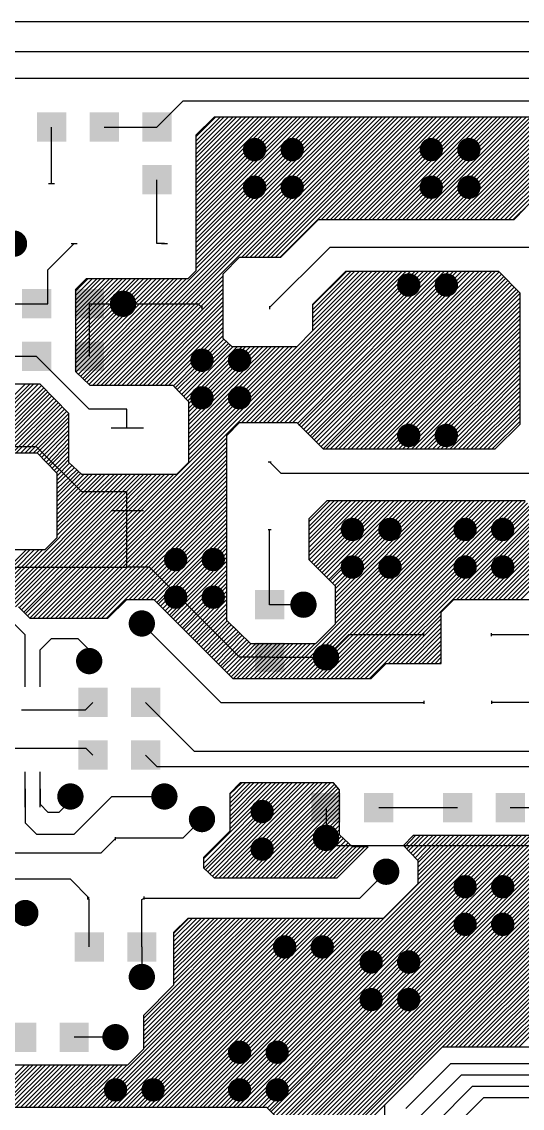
# Model space of a CAD drawing. Extents: x 295 to 953, y 10 to 290.
# Drawn here: x 577.2 to 605.1, y 182 to 242.6 of the extents above; entities that cross this region are included whole.
import ezdxf

# ---------------------------------------------------------------- set-up
doc = ezdxf.new("R2010")
doc.units = 0
doc.header["$LTSCALE"] = 5
doc.header["$MEASUREMENT"] = 0
doc.layers.get('0').update_dxf_attribs({"linetype": 'CONTINUOUS', "lineweight": 25})
doc.layers.add('ART01_PHO', color=7, linetype='CONTINUOUS')

msp = doc.modelspace()

# ---------------------------------------------------------------- linework, layer by layer
for points, const_width in [([(589.811, 235.457, 1), (590.461, 235.457, 1)], 0.65), ([(591.906, 235.457, 1), (592.556, 235.457, 1)], 0.65), ([(599.66, 235.457, 1), (600.309, 235.457, 1)], 0.65), ([(601.755, 235.457, 1), (602.405, 235.457, 1)], 0.65), ([(589.811, 233.361, 1), (590.461, 233.361, 1)], 0.65), ([(591.906, 233.361, 1), (592.556, 233.361, 1)], 0.65), ([(599.66, 233.361, 1), (600.309, 233.361, 1)], 0.65), ([(601.755, 233.361, 1), (602.405, 233.361, 1)], 0.65), ([(576.358, 230.218, 1), (577.091, 230.218, 1)], 0.733), ([(598.403, 227.913, 1), (599.052, 227.913, 1)], 0.65), ([(600.498, 227.913, 1), (601.148, 227.913, 1)], 0.65), ([(582.435, 226.865, 1), (583.168, 226.865, 1)], 0.733), ([(586.877, 223.722, 1), (587.527, 223.722, 1)], 0.65), ([(588.973, 223.722, 1), (589.622, 223.722, 1)], 0.65), ([(586.877, 221.627, 1), (587.527, 221.627, 1)], 0.65), ([(588.973, 221.627, 1), (589.622, 221.627, 1)], 0.65), ([(598.403, 219.531, 1), (599.052, 219.531, 1)], 0.65), ([(600.498, 219.531, 1), (601.148, 219.531, 1)], 0.65), ([(595.259, 214.292, 1), (595.909, 214.292, 1)], 0.65), ([(597.355, 214.292, 1), (598.004, 214.292, 1)], 0.65), ([(601.546, 214.292, 1), (602.195, 214.292, 1)], 0.65), ([(603.641, 214.292, 1), (604.291, 214.292, 1)], 0.65), ([(585.41, 212.616, 1), (586.06, 212.616, 1)], 0.65), ([(587.506, 212.616, 1), (588.156, 212.616, 1)], 0.65), ([(595.259, 212.197, 1), (595.909, 212.197, 1)], 0.65), ([(597.355, 212.197, 1), (598.004, 212.197, 1)], 0.65), ([(601.546, 212.197, 1), (602.195, 212.197, 1)], 0.65), ([(603.641, 212.197, 1), (604.291, 212.197, 1)], 0.65), ([(585.41, 210.52, 1), (586.06, 210.52, 1)], 0.65), ([(587.506, 210.52, 1), (588.156, 210.52, 1)], 0.65), ([(592.493, 210.101, 1), (593.227, 210.101, 1)], 0.733), ([(583.483, 209.054, 1), (584.216, 209.054, 1)], 0.733), ([(580.549, 206.958, 1), (581.282, 206.958, 1)], 0.733), ([(593.75, 207.168, 1), (594.484, 207.168, 1)], 0.733), ([(579.501, 199.414, 1), (580.235, 199.414, 1)], 0.733), ([(584.74, 199.414, 1), (585.473, 199.414, 1)], 0.733), ([(590.23, 198.576, 1), (590.88, 198.576, 1)], 0.65), ([(586.835, 198.157, 1), (587.569, 198.157, 1)], 0.733), ([(593.75, 197.109, 1), (594.484, 197.109, 1)], 0.733), ([(590.23, 196.481, 1), (590.88, 196.481, 1)], 0.65), ([(597.103, 195.223, 1), (597.837, 195.223, 1)], 0.733), ([(601.546, 194.385, 1), (602.195, 194.385, 1)], 0.65), ([(603.641, 194.385, 1), (604.291, 194.385, 1)], 0.65), ([(576.986, 192.918, 1), (577.72, 192.918, 1)], 0.733), ([(601.546, 192.29, 1), (602.195, 192.29, 1)], 0.65), ([(603.641, 192.29, 1), (604.291, 192.29, 1)], 0.65), ([(591.487, 191.032, 1), (592.137, 191.032, 1)], 0.65), ([(593.583, 191.032, 1), (594.232, 191.032, 1)], 0.65), ([(596.307, 190.194, 1), (596.957, 190.194, 1)], 0.65), ([(598.403, 190.194, 1), (599.052, 190.194, 1)], 0.65), ([(583.483, 189.356, 1), (584.216, 189.356, 1)], 0.733), ([(596.307, 188.099, 1), (596.957, 188.099, 1)], 0.65), ([(598.403, 188.099, 1), (599.052, 188.099, 1)], 0.65), ([(582.016, 186.003, 1), (582.749, 186.003, 1)], 0.733), ([(588.973, 185.165, 1), (589.622, 185.165, 1)], 0.65), ([(591.068, 185.165, 1), (591.718, 185.165, 1)], 0.65), ([(582.058, 183.069, 1), (582.707, 183.069, 1)], 0.65), ([(584.153, 183.069, 1), (584.803, 183.069, 1)], 0.65), ([(588.973, 183.069, 1), (589.622, 183.069, 1)], 0.65), ([(591.068, 183.069, 1), (591.718, 183.069, 1)], 0.65)]:
    msp.add_lwpolyline(points, format="xyb", close=True, dxfattribs=dict(const_width=const_width))
for points in [[(579.637, 237.531), (579.637, 235.897), (578.003, 237.531), (578.003, 235.897)], [(582.571, 237.531), (582.571, 235.897), (580.937, 237.531), (580.937, 235.897)], [(585.505, 237.531), (585.505, 235.897), (583.87, 237.531), (583.87, 235.897)], [(585.505, 234.598), (585.505, 232.963), (583.87, 234.598), (583.87, 232.963)], [(578.799, 227.683), (578.799, 226.048), (577.165, 227.683), (577.165, 226.048)], [(581.733, 227.683), (581.733, 226.048), (580.098, 227.683), (580.098, 226.048)], [(578.799, 224.749), (578.799, 223.114), (577.165, 224.749), (577.165, 223.114)], [(581.733, 224.749), (581.733, 223.114), (580.098, 224.749), (580.098, 223.114)], [(591.791, 210.919), (591.791, 209.284), (590.157, 210.919), (590.157, 209.284)], [(591.791, 207.985), (591.791, 206.35), (590.157, 207.985), (590.157, 206.35)], [(581.942, 205.47), (581.942, 203.836), (580.308, 205.47), (580.308, 203.836)], [(584.876, 205.47), (584.876, 203.836), (583.242, 205.47), (583.242, 203.836)], [(581.942, 202.537), (581.942, 200.902), (580.308, 202.537), (580.308, 200.902)], [(584.876, 202.537), (584.876, 200.902), (583.242, 202.537), (583.242, 200.902)], [(594.934, 199.603), (594.934, 197.968), (593.3, 199.603), (593.3, 197.968)], [(597.868, 199.603), (597.868, 197.968), (596.234, 199.603), (596.234, 197.968)], [(602.269, 199.603), (602.269, 197.968), (600.634, 199.603), (600.634, 197.968)], [(605.202, 199.603), (605.202, 197.968), (603.568, 199.603), (603.568, 197.968)], [(581.733, 191.85), (581.733, 190.215), (580.098, 191.85), (580.098, 190.215)], [(584.666, 191.85), (584.666, 190.215), (583.032, 191.85), (583.032, 190.215)], [(577.961, 186.82), (577.961, 185.186), (576.326, 186.82), (576.326, 185.186)], [(580.895, 186.82), (580.895, 185.186), (579.26, 186.82), (579.26, 185.186)]]:
    msp.add_solid(points)
at = {"layer": 'ART01_PHO', "color": 7}
for p, q in [((644.409, 242.582), (568.762, 242.582)), ((609.414, 240.905), (534.815, 240.905)), ((570.857, 239.438), (608.576, 239.438)), ((584.687, 236.714), (586.154, 238.181)), ((586.154, 238.181), (607.528, 238.181)), ((578.82, 233.571), (578.82, 236.714)), ((580.79, 222.507), (595.542, 237.259)), ((580.916, 222.381), (595.794, 237.259)), ((581.125, 222.339), (596.045, 237.259)), ((581.335, 222.339), (596.255, 237.259)), ((581.586, 222.339), (596.506, 237.259)), ((581.754, 236.714), (584.687, 236.714)), ((581.796, 222.339), (596.716, 237.259)), ((582.047, 222.339), (596.967, 237.259)), ((586.867, 236.169), (587.956, 237.259)), ((586.867, 235.918), (588.208, 237.259)), ((586.867, 235.708), (588.417, 237.259)), ((586.867, 235.457), (588.669, 237.259)), ((586.867, 235.205), (588.92, 237.259)), ((586.867, 234.996), (589.13, 237.259)), ((586.867, 234.744), (589.381, 237.259)), ((586.867, 234.493), (589.633, 237.259)), ((586.867, 234.283), (589.842, 237.259)), ((586.867, 234.032), (590.094, 237.259)), ((586.867, 233.78), (590.345, 237.259)), ((586.867, 233.571), (590.555, 237.259)), ((586.867, 233.319), (590.806, 237.259)), ((586.867, 233.068), (591.058, 237.259)), ((586.867, 232.858), (591.267, 237.259)), ((586.867, 232.607), (591.519, 237.259)), ((586.867, 232.356), (591.77, 237.259)), ((586.867, 232.146), (591.98, 237.259)), ((586.867, 231.895), (592.231, 237.259)), ((586.867, 231.643), (592.483, 237.259)), ((586.867, 231.434), (592.692, 237.259)), ((586.867, 231.182), (592.944, 237.259)), ((586.867, 230.931), (593.195, 237.259)), ((586.867, 230.721), (593.405, 237.259)), ((586.867, 230.47), (593.656, 237.259)), ((586.867, 230.26), (593.908, 237.259)), ((586.867, 230.009), (594.117, 237.259)), ((586.867, 229.757), (594.369, 237.259)), ((586.867, 229.548), (594.62, 237.259)), ((586.867, 229.296), (594.83, 237.259)), ((586.867, 229.045), (595.081, 237.259)), ((586.867, 228.835), (595.333, 237.259)), ((587.873, 237.259), (586.867, 236.253)), ((606.9, 237.259), (587.873, 237.259)), ((589.423, 229.464), (597.219, 237.259)), ((589.633, 229.464), (597.428, 237.259)), ((589.884, 229.464), (597.68, 237.259)), ((590.136, 229.464), (597.931, 237.259)), ((590.345, 229.464), (598.141, 237.259)), ((590.597, 229.464), (598.392, 237.259)), ((590.848, 229.464), (598.643, 237.259)), ((591.058, 229.464), (598.853, 237.259)), ((591.309, 229.464), (599.104, 237.259)), ((591.561, 229.464), (599.356, 237.259)), ((593.866, 231.559), (599.566, 237.259)), ((594.117, 231.559), (599.817, 237.259)), ((594.369, 231.559), (600.068, 237.259)), ((594.578, 231.559), (600.278, 237.259)), ((594.83, 231.559), (600.529, 237.259)), ((595.081, 231.559), (600.781, 237.259)), ((595.291, 231.559), (600.99, 237.259)), ((595.542, 231.559), (601.242, 237.259)), ((595.794, 231.559), (601.493, 237.259)), ((596.003, 231.559), (601.703, 237.259)), ((596.255, 231.559), (601.954, 237.259)), ((596.506, 231.559), (602.206, 237.259)), ((596.716, 231.559), (602.415, 237.259)), ((596.967, 231.559), (602.667, 237.259)), ((597.219, 231.559), (602.918, 237.259)), ((597.428, 231.559), (603.128, 237.259)), ((597.68, 231.559), (603.379, 237.259)), ((597.931, 231.559), (603.631, 237.259)), ((598.141, 231.559), (603.84, 237.259)), ((598.392, 231.559), (604.092, 237.259)), ((598.602, 231.559), (604.301, 237.259)), ((598.853, 231.559), (604.553, 237.259)), ((599.104, 231.559), (604.804, 237.259)), ((599.314, 231.559), (605.014, 237.259)), ((599.566, 231.559), (605.265, 237.259)), ((599.817, 231.559), (605.517, 237.259)), ((600.027, 231.559), (605.726, 237.259)), ((600.278, 231.559), (605.978, 237.259)), ((600.529, 231.559), (606.229, 237.259)), ((600.739, 231.559), (606.439, 237.259)), ((600.99, 231.559), (606.69, 237.259)), ((601.242, 231.559), (606.9, 237.217)), ((601.451, 231.559), (607.025, 237.091)), ((601.703, 231.559), (607.151, 236.966)), ((601.954, 231.559), (607.277, 236.882)), ((602.164, 231.559), (607.361, 236.756)), ((586.867, 236.253), (586.867, 228.709)), ((602.415, 231.559), (607.486, 236.63)), ((602.667, 231.559), (607.612, 236.505)), ((602.876, 231.559), (607.738, 236.379)), ((603.128, 231.559), (607.864, 236.253)), ((603.379, 231.559), (607.989, 236.169)), ((603.589, 231.559), (608.073, 236.044)), ((603.84, 231.559), (608.199, 235.918)), ((604.092, 231.559), (608.325, 235.792)), ((604.301, 231.559), (608.45, 235.666)), ((604.553, 231.559), (608.576, 235.541)), ((584.687, 230.218), (584.687, 233.78)), ((578.652, 233.571), (578.988, 233.571)), ((604.595, 231.559), (605.223, 232.188)), ((591.603, 229.464), (593.698, 231.559)), ((593.698, 231.559), (604.595, 231.559)), ((578.611, 228.751), (580.077, 230.218)), ((579.91, 230.218), (580.245, 230.218)), ((585.107, 230.218), (584.687, 230.218)), ((584.939, 230.218), (585.274, 230.218)), ((588.376, 228.542), (589.298, 229.464)), ((589.298, 229.464), (591.603, 229.464)), ((594.327, 230.009), (590.974, 226.656)), ((607.109, 230.009), (594.327, 230.009)), ((577.814, 209.347), (597.135, 228.667)), ((578.066, 209.347), (597.386, 228.667)), ((578.317, 209.347), (597.638, 228.667)), ((578.611, 226.865), (578.611, 228.751)), ((580.161, 227.578), (580.832, 228.248)), ((580.161, 227.326), (581.083, 228.248)), ((580.161, 227.075), (581.335, 228.248)), ((580.161, 226.865), (581.544, 228.248)), ((580.161, 226.614), (581.796, 228.248)), ((580.161, 226.362), (582.047, 228.248)), ((580.161, 226.153), (582.257, 228.248)), ((580.161, 225.901), (582.508, 228.248)), ((580.161, 225.65), (582.76, 228.248)), ((580.161, 225.44), (582.969, 228.248)), ((580.161, 225.189), (583.221, 228.248)), ((580.161, 224.937), (583.472, 228.248)), ((580.161, 224.728), (583.682, 228.248)), ((580.161, 224.476), (583.933, 228.248)), ((580.161, 224.225), (584.185, 228.248)), ((580.161, 224.015), (584.394, 228.248)), ((580.161, 223.764), (584.646, 228.248)), ((580.161, 223.554), (584.897, 228.248)), ((580.161, 223.303), (585.107, 228.248)), ((580.748, 228.248), (580.161, 227.662)), ((580.203, 223.093), (585.358, 228.248)), ((580.329, 222.968), (585.609, 228.248)), ((580.455, 222.842), (585.819, 228.248)), ((580.58, 222.716), (586.07, 228.248)), ((580.664, 222.632), (586.322, 228.248)), ((586.406, 228.248), (580.748, 228.248)), ((582.299, 222.339), (588.376, 228.416)), ((586.867, 228.709), (586.406, 228.248)), ((586.448, 218.19), (596.925, 228.667)), ((588.376, 224.937), (588.376, 228.542)), ((589.423, 220.244), (597.847, 228.667)), ((589.675, 220.244), (598.099, 228.667)), ((589.926, 220.244), (598.35, 228.667)), ((590.136, 220.244), (598.56, 228.667)), ((590.387, 220.244), (598.811, 228.667)), ((590.639, 220.244), (599.063, 228.667)), ((590.848, 220.244), (599.272, 228.667)), ((591.1, 220.244), (599.524, 228.667)), ((591.351, 220.244), (599.775, 228.667)), ((591.561, 220.244), (599.985, 228.667)), ((591.812, 220.244), (600.236, 228.667)), ((592.064, 220.244), (600.488, 228.667)), ((592.273, 220.244), (600.697, 228.667)), ((592.525, 220.202), (600.949, 228.667)), ((592.608, 220.076), (601.2, 228.667)), ((592.734, 219.992), (601.41, 228.667)), ((592.86, 219.866), (601.661, 228.667)), ((592.986, 219.741), (601.912, 228.667)), ((593.111, 219.615), (602.122, 228.667)), ((593.237, 219.489), (602.373, 228.667)), ((593.321, 219.405), (602.625, 228.667)), ((593.363, 226.782), (595.249, 228.667)), ((593.363, 226.53), (595.5, 228.667)), ((593.363, 226.321), (595.71, 228.667)), ((593.363, 226.069), (595.961, 228.667)), ((593.363, 225.818), (596.213, 228.667)), ((593.363, 225.608), (596.422, 228.667)), ((593.363, 225.357), (596.674, 228.667)), ((595.207, 228.667), (593.363, 226.823)), ((593.447, 219.28), (602.834, 228.667)), ((593.572, 219.154), (603.086, 228.667)), ((593.698, 219.028), (603.337, 228.667)), ((593.824, 218.902), (603.547, 228.667)), ((593.95, 218.777), (603.757, 228.626)), ((594.117, 218.777), (603.882, 228.5)), ((594.369, 218.777), (604.008, 228.374)), ((594.62, 218.777), (604.134, 228.29)), ((603.757, 228.667), (595.207, 228.667)), ((604.93, 227.452), (603.757, 228.667)), ((580.161, 227.662), (580.161, 223.093)), ((582.508, 222.339), (588.376, 228.206)), ((582.76, 222.339), (588.376, 227.955)), ((583.011, 222.339), (588.376, 227.704)), ((594.83, 218.777), (604.259, 228.165)), ((595.081, 218.777), (604.343, 228.039)), ((595.333, 218.777), (604.469, 227.913)), ((595.542, 218.777), (604.595, 227.787)), ((595.794, 218.777), (604.72, 227.662)), ((583.221, 222.339), (588.376, 227.494)), ((583.472, 222.339), (588.376, 227.243)), ((596.045, 218.777), (604.846, 227.578)), ((596.255, 218.777), (604.93, 227.452)), ((596.506, 218.777), (604.93, 227.201)), ((604.93, 220.16), (604.93, 227.452)), ((575.048, 226.865), (577.982, 226.865)), ((577.982, 226.865), (578.611, 226.865)), ((580.916, 226.865), (580.916, 223.932)), ((580.916, 226.865), (586.993, 226.865)), ((583.724, 222.339), (588.376, 226.991)), ((583.933, 222.339), (588.376, 226.782)), ((584.185, 222.339), (588.376, 226.53)), ((586.993, 226.865), (587.202, 226.656)), ((587.202, 226.74), (587.202, 226.572)), ((590.974, 226.74), (590.974, 226.572)), ((593.363, 226.823), (593.363, 225.357)), ((596.758, 218.777), (604.93, 226.949)), ((596.967, 218.777), (604.93, 226.74)), ((597.219, 218.777), (604.93, 226.488)), ((584.436, 222.339), (588.376, 226.279)), ((584.646, 222.339), (588.376, 226.069)), ((584.897, 222.339), (588.376, 225.818)), ((597.47, 218.777), (604.93, 226.237)), ((597.68, 218.777), (604.93, 226.027)), ((585.148, 222.339), (588.376, 225.566)), ((585.358, 222.339), (588.376, 225.357)), ((593.363, 225.357), (592.483, 224.476)), ((597.931, 218.777), (604.93, 225.776)), ((598.182, 218.777), (604.93, 225.524)), ((598.392, 218.777), (604.93, 225.315)), ((585.609, 222.297), (588.376, 225.105)), ((585.693, 222.171), (588.417, 224.896)), ((585.819, 222.088), (588.543, 224.77)), ((585.945, 221.962), (588.669, 224.644)), ((588.878, 224.476), (588.376, 224.937)), ((598.643, 218.777), (604.93, 225.063)), ((598.895, 218.777), (604.93, 224.812)), ((599.104, 218.777), (604.93, 224.602)), ((586.07, 221.836), (588.795, 224.56)), ((586.196, 221.71), (588.92, 224.476)), ((586.322, 221.585), (589.172, 224.476)), ((586.406, 221.459), (589.423, 224.476)), ((586.448, 221.291), (589.633, 224.476)), ((586.448, 221.04), (589.884, 224.476)), ((586.448, 220.83), (590.136, 224.476)), ((586.448, 220.579), (590.345, 224.476)), ((586.448, 220.327), (590.597, 224.476)), ((586.448, 220.118), (590.848, 224.476)), ((586.448, 219.866), (591.058, 224.476)), ((586.448, 219.615), (591.309, 224.476)), ((586.448, 219.405), (591.519, 224.476)), ((586.448, 219.154), (591.77, 224.476)), ((586.448, 218.902), (592.022, 224.476)), ((586.448, 218.693), (592.231, 224.476)), ((586.448, 218.441), (592.483, 224.476)), ((592.483, 224.476), (588.878, 224.476)), ((599.356, 218.777), (604.93, 224.351)), ((599.607, 218.777), (604.93, 224.141)), ((577.982, 223.932), (575.048, 223.932)), ((580.916, 220.998), (577.982, 223.932)), ((599.817, 218.777), (604.93, 223.89)), ((600.068, 218.777), (604.93, 223.638)), ((600.32, 218.777), (604.93, 223.429)), ((580.161, 223.093), (580.957, 222.339)), ((600.529, 218.777), (604.93, 223.177)), ((600.781, 218.777), (604.93, 222.926)), ((573.539, 218.567), (577.353, 222.381)), ((578.191, 222.381), (573.623, 222.381)), ((573.791, 218.567), (577.605, 222.381)), ((574, 218.567), (577.814, 222.381)), ((574.252, 218.567), (578.066, 222.381)), ((574.503, 218.567), (578.233, 222.297)), ((579.784, 220.746), (578.191, 222.381)), ((580.957, 222.339), (585.568, 222.339)), ((585.568, 222.339), (586.448, 221.417)), ((601.032, 218.777), (604.93, 222.716)), ((601.242, 218.777), (604.93, 222.465)), ((601.493, 218.777), (604.93, 222.213)), ((574.713, 218.567), (578.359, 222.171)), ((574.964, 218.567), (578.485, 222.046)), ((575.216, 218.567), (578.611, 221.962)), ((575.425, 218.567), (578.694, 221.836)), ((575.677, 218.567), (578.82, 221.71)), ((575.928, 218.567), (578.946, 221.585)), ((601.745, 218.777), (604.93, 222.004)), ((601.954, 218.777), (604.93, 221.752)), ((576.138, 218.567), (579.072, 221.459)), ((576.389, 218.567), (579.197, 221.375)), ((576.641, 218.567), (579.323, 221.249)), ((576.85, 218.567), (579.407, 221.124)), ((577.102, 218.567), (579.533, 220.998)), ((583.011, 220.998), (580.916, 220.998)), ((583.011, 219.95), (583.011, 220.998)), ((586.448, 221.417), (586.448, 218.022)), ((602.206, 218.777), (604.93, 221.501)), ((602.415, 218.777), (604.93, 221.291)), ((602.667, 218.777), (604.93, 221.04)), ((577.353, 218.567), (579.658, 220.872)), ((577.563, 218.567), (579.784, 220.746)), ((577.814, 218.567), (579.784, 220.537)), ((579.784, 218.022), (579.784, 220.746)), ((602.918, 218.777), (604.93, 220.788)), ((603.128, 218.777), (604.93, 220.579)), ((578.024, 218.567), (579.784, 220.327)), ((578.149, 218.441), (579.784, 220.076)), ((578.275, 218.316), (579.784, 219.824)), ((582.131, 219.95), (583.933, 219.95)), ((588.585, 219.531), (589.298, 220.244)), ((589.298, 220.244), (592.483, 220.244)), ((592.483, 220.244), (593.95, 218.777)), ((603.379, 218.777), (604.93, 220.327)), ((603.547, 218.777), (604.93, 220.16)), ((578.401, 218.19), (579.784, 219.615)), ((578.527, 209.347), (588.585, 219.405)), ((578.527, 218.064), (579.784, 219.363)), ((578.778, 209.347), (588.585, 219.154)), ((588.585, 209.221), (588.585, 219.531)), ((573.204, 218.567), (578.024, 218.567)), ((577.982, 218.902), (575.467, 218.902)), ((580.496, 216.388), (577.982, 218.902)), ((578.024, 218.567), (579.113, 217.436)), ((578.652, 217.939), (579.784, 219.112)), ((578.736, 217.855), (579.784, 218.902)), ((578.862, 217.729), (579.784, 218.651)), ((579.03, 209.347), (588.585, 218.902)), ((579.239, 209.347), (588.585, 218.693)), ((593.95, 218.777), (603.547, 218.777)), ((578.988, 217.603), (579.784, 218.4)), ((579.113, 217.478), (579.784, 218.19)), ((579.113, 217.268), (579.826, 217.98)), ((579.491, 209.347), (588.585, 218.441)), ((579.742, 209.347), (588.585, 218.19)), ((580.496, 217.352), (579.784, 218.022)), ((579.952, 209.347), (588.585, 217.98)), ((586.448, 218.022), (585.777, 217.352)), ((590.89, 218.064), (591.058, 218.064)), ((590.974, 218.064), (591.603, 217.436)), ((575.383, 209.976), (582.76, 217.352)), ((575.635, 209.976), (583.011, 217.352)), ((575.844, 209.976), (583.221, 217.352)), ((576.096, 209.976), (583.472, 217.352)), ((576.347, 209.976), (583.724, 217.352)), ((576.557, 209.976), (583.933, 217.352)), ((576.808, 209.976), (584.185, 217.352)), ((577.018, 209.934), (584.394, 217.352)), ((577.144, 209.808), (584.646, 217.352)), ((577.269, 209.682), (584.897, 217.352)), ((577.353, 209.598), (585.107, 217.352)), ((577.479, 209.473), (585.358, 217.352)), ((577.605, 209.347), (585.609, 217.352)), ((579.113, 217.017), (579.952, 217.855)), ((579.113, 216.807), (580.077, 217.729)), ((579.113, 216.555), (580.203, 217.603)), ((579.113, 216.304), (580.329, 217.519)), ((579.113, 217.436), (579.113, 213.831)), ((579.113, 216.094), (580.413, 217.394)), ((579.113, 215.843), (580.622, 217.352)), ((579.113, 215.592), (580.874, 217.352)), ((579.113, 215.382), (581.083, 217.352)), ((579.113, 215.131), (581.335, 217.352)), ((579.113, 214.879), (581.586, 217.352)), ((579.113, 214.67), (581.796, 217.352)), ((579.113, 214.418), (582.047, 217.352)), ((579.113, 214.209), (582.299, 217.352)), ((579.113, 213.957), (582.508, 217.352)), ((580.203, 209.347), (588.585, 217.729)), ((580.455, 209.347), (588.585, 217.478)), ((585.777, 217.352), (580.496, 217.352)), ((591.603, 217.436), (607.109, 217.436)), ((580.664, 209.347), (588.585, 217.268)), ((580.916, 209.347), (588.585, 217.017)), ((581.167, 209.347), (588.585, 216.765)), ((583.011, 216.388), (580.496, 216.388)), ((581.377, 209.347), (588.585, 216.555)), ((581.628, 209.347), (588.585, 216.304)), ((583.011, 215.34), (583.011, 216.388)), ((581.879, 209.347), (588.585, 216.094)), ((583.137, 210.395), (588.585, 215.843)), ((583.388, 210.395), (588.585, 215.592)), ((591.77, 205.994), (601.661, 215.885)), ((592.022, 205.994), (601.912, 215.885)), ((592.273, 205.994), (602.164, 215.885)), ((592.483, 205.994), (602.373, 215.885)), ((592.734, 205.994), (602.625, 215.885)), ((592.986, 205.994), (602.876, 215.885)), ((593.153, 214.711), (594.327, 215.885)), ((593.153, 214.46), (594.578, 215.885)), ((593.153, 214.25), (594.788, 215.885)), ((593.153, 213.999), (595.039, 215.885)), ((593.153, 213.748), (595.291, 215.885)), ((593.153, 213.538), (595.5, 215.885)), ((593.153, 213.287), (595.752, 215.885)), ((593.153, 213.035), (596.003, 215.885)), ((593.153, 212.825), (596.213, 215.885)), ((594.159, 215.885), (593.153, 214.879)), ((593.195, 212.616), (596.464, 215.885)), ((593.195, 205.994), (603.086, 215.885)), ((593.321, 212.49), (596.716, 215.885)), ((593.447, 212.364), (596.925, 215.885)), ((593.447, 205.994), (603.337, 215.885)), ((593.572, 212.239), (597.177, 215.885)), ((593.656, 212.113), (597.428, 215.885)), ((593.698, 205.994), (603.589, 215.885)), ((593.782, 212.029), (597.638, 215.885)), ((593.908, 211.903), (597.889, 215.885)), ((593.908, 205.994), (603.798, 215.885)), ((594.033, 211.778), (598.141, 215.885)), ((594.159, 211.652), (598.35, 215.885)), ((594.159, 205.994), (604.05, 215.885)), ((605.223, 215.885), (594.159, 215.885)), ((594.285, 211.526), (598.602, 215.885)), ((594.369, 211.442), (598.853, 215.885)), ((594.411, 205.994), (604.301, 215.885)), ((594.494, 211.317), (599.063, 215.885)), ((594.62, 211.191), (599.314, 215.885)), ((594.62, 210.981), (599.524, 215.885)), ((594.62, 210.73), (599.775, 215.885)), ((594.62, 210.479), (600.027, 215.885)), ((594.62, 210.269), (600.236, 215.885)), ((594.62, 210.018), (600.488, 215.885)), ((594.62, 209.766), (600.739, 215.885)), ((594.62, 209.557), (600.949, 215.885)), ((594.62, 209.305), (601.2, 215.885)), ((594.62, 209.054), (601.451, 215.885)), ((594.62, 205.994), (604.511, 215.885)), ((594.872, 205.994), (604.762, 215.885)), ((595.123, 205.994), (605.014, 215.885)), ((595.333, 205.994), (605.223, 215.843)), ((595.584, 205.994), (605.349, 215.759)), ((595.836, 205.994), (605.475, 215.633)), ((603.757, 210.395), (609.456, 216.094)), ((604.008, 210.395), (609.708, 216.094)), ((604.259, 210.395), (609.959, 216.094)), ((604.469, 210.395), (610.169, 216.094)), ((604.72, 210.395), (610.42, 216.094)), ((604.972, 210.395), (610.672, 216.094)), ((582.131, 215.34), (583.933, 215.34)), ((583.011, 212.197), (583.011, 215.34)), ((583.64, 210.395), (588.585, 215.382)), ((583.849, 210.395), (588.585, 215.131)), ((596.045, 205.994), (605.559, 215.508)), ((596.297, 205.994), (605.684, 215.382)), ((596.548, 205.994), (605.81, 215.256)), ((597.596, 206.832), (605.936, 215.131)), ((601.41, 210.395), (606.062, 215.047)), ((601.619, 210.395), (606.271, 215.047)), ((601.871, 210.395), (606.523, 215.047)), ((602.122, 210.395), (606.774, 215.047)), ((602.332, 210.395), (606.984, 215.047)), ((602.583, 210.395), (607.235, 215.047)), ((602.834, 210.395), (607.486, 215.047)), ((603.044, 210.395), (607.696, 215.047)), ((603.295, 210.395), (607.948, 215.047)), ((603.547, 210.395), (608.199, 215.047)), ((584.101, 210.395), (588.585, 214.879)), ((584.352, 210.395), (588.585, 214.67)), ((584.562, 210.353), (588.585, 214.418)), ((593.153, 214.879), (593.153, 212.616)), ((579.113, 213.831), (578.443, 213.161)), ((584.687, 210.227), (588.585, 214.167)), ((584.771, 210.143), (588.585, 213.957)), ((584.897, 210.018), (588.585, 213.706)), ((590.89, 214.292), (591.058, 214.292)), ((590.974, 210.101), (590.974, 214.292)), ((578.443, 213.161), (569.39, 213.161)), ((574.21, 209.976), (577.395, 213.161)), ((574.42, 209.976), (577.605, 213.161)), ((574.671, 209.976), (577.856, 213.161)), ((574.922, 209.976), (578.108, 213.161)), ((575.132, 209.976), (578.317, 213.161)), ((585.023, 209.892), (588.585, 213.454)), ((585.148, 209.766), (588.585, 213.245)), ((585.274, 209.64), (588.585, 212.993)), ((585.4, 209.515), (588.585, 212.742)), ((585.484, 209.431), (588.585, 212.532)), ((593.153, 212.616), (594.62, 211.149)), ((570.857, 212.197), (583.011, 212.197)), ((584.268, 212.197), (583.011, 212.197)), ((589.298, 207.168), (584.268, 212.197)), ((585.609, 209.305), (588.585, 212.281)), ((585.735, 209.179), (588.585, 212.029)), ((585.861, 209.054), (588.585, 211.82)), ((585.987, 208.928), (588.585, 211.568)), ((586.112, 208.802), (588.585, 211.317)), ((586.196, 208.718), (588.585, 211.107)), ((586.322, 208.593), (588.585, 210.856)), ((594.62, 211.149), (594.62, 209.012)), ((581.963, 209.347), (583.011, 210.395)), ((583.011, 210.395), (584.52, 210.395)), ((584.52, 210.395), (588.92, 205.994)), ((586.448, 208.467), (588.585, 210.604)), ((586.573, 208.341), (588.585, 210.395)), ((586.699, 208.215), (588.585, 210.143)), ((592.86, 210.101), (590.974, 210.101)), ((600.529, 209.682), (601.242, 210.395)), ((601.242, 210.395), (605.684, 210.395)), ((576.976, 209.976), (577.605, 209.347)), ((586.783, 208.09), (588.585, 209.892)), ((586.909, 208.006), (588.585, 209.682)), ((597.847, 206.832), (600.529, 209.515)), ((600.529, 206.832), (600.529, 209.682)), ((577.353, 208.425), (576.515, 209.263)), ((577.605, 209.347), (581.963, 209.347)), ((583.849, 209.054), (588.25, 204.653)), ((587.034, 207.88), (588.585, 209.431)), ((587.16, 207.754), (588.627, 209.221)), ((587.286, 207.629), (588.711, 209.096)), ((587.412, 207.503), (588.837, 208.97)), ((589.926, 207.922), (588.585, 209.221)), ((594.62, 209.012), (593.53, 207.922)), ((598.057, 206.832), (600.529, 209.305)), ((598.308, 206.832), (600.529, 209.054)), ((577.353, 206.539), (577.353, 208.425)), ((587.495, 207.377), (588.962, 208.844)), ((587.621, 207.293), (589.088, 208.718)), ((587.747, 207.168), (589.214, 208.593)), ((587.873, 207.042), (589.339, 208.509)), ((587.998, 206.916), (589.423, 208.383)), ((588.124, 206.79), (589.549, 208.257)), ((595.375, 208.425), (594.117, 207.168)), ((599.566, 208.425), (595.375, 208.425)), ((598.56, 206.832), (600.529, 208.802)), ((598.769, 206.832), (600.529, 208.593)), ((599.021, 206.832), (600.529, 208.341)), ((599.566, 208.341), (599.566, 208.509)), ((603.337, 208.341), (603.337, 208.509)), ((616.749, 208.425), (603.337, 208.425)), ((578.191, 207.587), (578.82, 208.215)), ((578.82, 208.215), (580.287, 208.215)), ((580.287, 208.215), (580.916, 207.587)), ((588.208, 206.665), (589.675, 208.132)), ((588.334, 206.581), (589.8, 208.006)), ((588.459, 206.455), (589.926, 207.922)), ((588.585, 206.329), (590.178, 207.922)), ((588.711, 206.204), (590.387, 207.922)), ((588.837, 206.078), (590.639, 207.922)), ((588.962, 205.994), (590.89, 207.922)), ((589.172, 205.994), (591.1, 207.922)), ((589.423, 205.994), (591.351, 207.922)), ((589.633, 205.994), (591.561, 207.922)), ((589.884, 205.994), (591.812, 207.922)), ((593.53, 207.922), (589.926, 207.922)), ((590.136, 205.994), (592.064, 207.922)), ((590.345, 205.994), (592.273, 207.922)), ((590.597, 205.994), (592.525, 207.922)), ((590.848, 205.994), (592.776, 207.922)), ((591.058, 205.994), (592.986, 207.922)), ((591.309, 205.994), (593.237, 207.922)), ((591.561, 205.994), (593.489, 207.922)), ((599.272, 206.832), (600.529, 208.09)), ((599.482, 206.832), (600.529, 207.88)), ((577.353, 205.533), (577.353, 207.503)), ((578.191, 206.539), (578.191, 207.587)), ((578.191, 205.533), (578.191, 207.503)), ((580.916, 207.587), (580.916, 206.958)), ((590.974, 207.168), (589.298, 207.168)), ((590.974, 207.168), (594.117, 207.168)), ((599.733, 206.832), (600.529, 207.629)), ((599.985, 206.832), (600.529, 207.377)), ((600.194, 206.832), (600.529, 207.168)), ((596.632, 205.994), (597.47, 206.832)), ((597.47, 206.832), (600.529, 206.832)), ((600.446, 206.832), (600.529, 206.916)), ((588.92, 205.994), (596.632, 205.994)), ((580.706, 204.234), (581.125, 204.653)), ((586.783, 201.929), (584.059, 204.653)), ((588.25, 204.653), (599.566, 204.653)), ((599.566, 204.737), (599.566, 204.569)), ((603.337, 204.737), (603.337, 204.569)), ((609.414, 204.653), (603.337, 204.653)), ((577.144, 204.234), (580.706, 204.234)), ((580.748, 202.097), (576.305, 202.097)), ((581.125, 201.719), (580.748, 202.097)), ((584.059, 201.719), (584.687, 201.091)), ((611.929, 201.929), (586.783, 201.929)), ((584.687, 201.091), (608.367, 201.091)), ((577.353, 198.828), (577.353, 200.797)), ((578.191, 198.828), (578.191, 200.797)), ((577.353, 199.833), (577.353, 197.947)), ((578.191, 199.833), (578.191, 198.995)), ((587.286, 195.936), (591.519, 200.169)), ((587.286, 195.684), (591.77, 200.169)), ((587.328, 195.433), (592.022, 200.169)), ((587.412, 195.349), (592.231, 200.169)), ((587.537, 195.223), (592.483, 200.169)), ((587.663, 195.098), (592.734, 200.169)), ((587.789, 194.972), (592.944, 200.169)), ((587.915, 194.888), (593.195, 200.169)), ((588.166, 194.888), (593.447, 200.169)), ((588.376, 194.888), (593.656, 200.169)), ((588.627, 194.888), (593.908, 200.169)), ((588.753, 199.54), (589.423, 200.169)), ((588.753, 199.289), (589.633, 200.169)), ((588.753, 199.037), (589.884, 200.169)), ((588.753, 198.828), (590.094, 200.169)), ((588.753, 198.576), (590.345, 200.169)), ((588.753, 198.325), (590.597, 200.169)), ((588.753, 198.115), (590.806, 200.169)), ((588.753, 197.864), (591.058, 200.169)), ((588.753, 197.612), (591.309, 200.169)), ((589.339, 200.169), (588.753, 199.582)), ((588.878, 194.888), (594.159, 200.169)), ((589.088, 194.888), (594.369, 200.169)), ((594.536, 200.169), (589.339, 200.169)), ((589.339, 194.888), (594.578, 200.085)), ((589.591, 194.888), (594.704, 200.001)), ((589.8, 194.888), (594.788, 199.875)), ((594.872, 199.791), (594.536, 200.169)), ((594.872, 197.277), (594.872, 199.791)), ((579.868, 199.163), (579.868, 199.414)), ((580.077, 197.319), (582.173, 199.414)), ((582.173, 199.414), (585.107, 199.414)), ((588.753, 199.582), (588.753, 197.486)), ((590.052, 194.888), (594.872, 199.708)), ((590.303, 194.888), (594.872, 199.498)), ((590.513, 194.888), (594.872, 199.247)), ((578.191, 198.995), (578.611, 198.534)), ((579.239, 198.534), (579.868, 199.163)), ((590.764, 194.888), (594.872, 198.995)), ((591.016, 194.888), (594.872, 198.786)), ((594.117, 198.786), (594.117, 197.109)), ((601.451, 198.786), (597.051, 198.786)), ((606.062, 198.786), (604.385, 198.786)), ((578.611, 198.534), (579.239, 198.534)), ((586.154, 197.109), (587.202, 198.157)), ((591.225, 194.888), (594.872, 198.534)), ((591.477, 194.888), (594.872, 198.283)), ((591.728, 194.888), (594.872, 198.073)), ((577.353, 197.947), (577.982, 197.319)), ((588.753, 197.486), (587.286, 196.02)), ((591.938, 194.888), (594.872, 197.822)), ((592.189, 194.888), (594.872, 197.57)), ((592.441, 194.888), (594.872, 197.361)), ((577.982, 197.319), (580.077, 197.319)), ((581.586, 196.271), (582.382, 197.067)), ((582.382, 196.984), (582.382, 197.151)), ((582.382, 197.067), (582.382, 197.109)), ((582.382, 197.109), (586.154, 197.109)), ((586.825, 182.105), (601.954, 197.235)), ((587.076, 182.105), (602.206, 197.235)), ((587.286, 182.105), (602.415, 197.235)), ((587.537, 182.105), (602.667, 197.235)), ((587.789, 182.105), (602.918, 197.235)), ((587.998, 182.105), (603.128, 197.235)), ((588.25, 182.105), (603.379, 197.235)), ((588.459, 182.105), (603.589, 197.235)), ((588.711, 182.105), (603.84, 197.235)), ((588.962, 182.105), (604.092, 197.235)), ((589.172, 182.105), (604.301, 197.235)), ((589.423, 182.105), (604.553, 197.235)), ((589.675, 182.105), (604.804, 197.235)), ((589.884, 182.105), (605.014, 197.235)), ((590.136, 182.105), (605.265, 197.235)), ((590.387, 182.105), (605.517, 197.235)), ((590.597, 182.105), (605.726, 197.235)), ((590.848, 182.064), (605.978, 197.235)), ((590.974, 181.938), (606.229, 197.235)), ((591.058, 181.854), (606.439, 197.235)), ((591.184, 181.728), (606.69, 197.235)), ((591.309, 181.603), (606.942, 197.235)), ((591.435, 181.477), (607.151, 197.235)), ((591.561, 181.351), (607.403, 197.235)), ((591.645, 181.225), (607.654, 197.235)), ((591.77, 181.142), (607.864, 197.235)), ((591.896, 181.016), (608.115, 197.235)), ((592.022, 180.89), (608.367, 197.235)), ((592.147, 180.764), (608.576, 197.235)), ((592.273, 180.639), (608.828, 197.235)), ((592.357, 180.513), (609.079, 197.235)), ((592.483, 180.429), (609.289, 197.235)), ((592.608, 180.303), (609.54, 197.235)), ((592.65, 194.888), (594.955, 197.193)), ((592.734, 180.178), (609.792, 197.235)), ((592.86, 180.052), (610.001, 197.235)), ((592.902, 194.888), (595.081, 197.067)), ((592.986, 179.926), (610.253, 197.235)), ((593.069, 179.842), (610.504, 197.235)), ((593.111, 194.888), (595.207, 196.942)), ((593.195, 179.717), (610.714, 197.235)), ((593.321, 179.591), (610.965, 197.235)), ((593.363, 194.888), (595.333, 196.816)), ((593.447, 179.465), (611.216, 197.235)), ((593.572, 179.339), (611.426, 197.235)), ((593.698, 179.214), (611.677, 197.235)), ((593.782, 179.13), (611.887, 197.235)), ((593.908, 179.004), (612.139, 197.235)), ((594.117, 197.109), (594.536, 196.69)), ((595.584, 196.606), (594.872, 197.277)), ((598.979, 197.235), (598.434, 196.69)), ((598.518, 196.606), (599.104, 197.235)), ((598.602, 196.481), (599.356, 197.235)), ((598.727, 196.397), (599.566, 197.235)), ((598.853, 196.271), (599.817, 197.235)), ((598.979, 196.145), (600.068, 197.235)), ((615.827, 197.235), (598.979, 197.235)), ((599.104, 196.02), (600.278, 197.235)), ((599.23, 195.894), (600.529, 197.235)), ((599.23, 195.726), (600.781, 197.235)), ((599.23, 195.475), (600.99, 197.235)), ((599.23, 195.223), (601.242, 197.235)), ((599.23, 195.014), (601.493, 197.235)), ((599.23, 194.762), (601.703, 197.235)), ((600.613, 185.458), (612.39, 197.235)), ((600.823, 185.458), (612.6, 197.235)), ((601.074, 185.458), (612.851, 197.235)), ((601.326, 185.458), (613.102, 197.235)), ((601.535, 185.458), (613.312, 197.235)), ((601.787, 185.458), (613.563, 197.235)), ((602.038, 185.458), (613.815, 197.235)), ((602.248, 185.458), (614.024, 197.235)), ((602.499, 185.458), (614.276, 197.235)), ((602.751, 185.458), (614.527, 197.235)), ((602.96, 185.458), (614.737, 197.235)), ((603.212, 185.458), (614.988, 197.235)), ((603.463, 185.458), (615.24, 197.235)), ((603.673, 185.458), (615.449, 197.235)), ((603.924, 185.458), (615.701, 197.235)), ((604.176, 185.458), (615.827, 197.109)), ((604.385, 185.458), (615.827, 196.9)), ((572.324, 196.271), (581.586, 196.271)), ((593.614, 194.888), (595.458, 196.732)), ((593.824, 194.888), (595.584, 196.606)), ((594.075, 194.888), (595.794, 196.606)), ((594.327, 194.888), (596.045, 196.606)), ((594.536, 196.69), (611.719, 196.69)), ((594.536, 194.888), (596.255, 196.606)), ((594.746, 194.888), (596.464, 196.606)), ((596.464, 196.606), (595.584, 196.606)), ((598.434, 196.69), (599.23, 195.852)), ((604.637, 185.458), (615.827, 196.648)), ((604.888, 185.458), (615.827, 196.397)), ((587.286, 196.02), (587.286, 195.433)), ((599.23, 195.852), (599.23, 194.553)), ((587.286, 195.433), (587.873, 194.888)), ((596.003, 193.756), (597.47, 195.223)), ((579.868, 194.804), (572.911, 194.804)), ((580.916, 193.756), (579.868, 194.804)), ((587.873, 194.888), (594.746, 194.888)), ((599.23, 194.553), (597.302, 192.625)), ((580.832, 193.673), (580.832, 193.84)), ((580.916, 193.673), (580.832, 193.756)), ((580.832, 193.756), (580.916, 193.756)), ((583.849, 193.673), (583.975, 193.756)), ((583.975, 193.673), (583.975, 193.84)), ((583.975, 193.756), (584.017, 193.756)), ((584.017, 193.756), (596.003, 193.756)), ((580.916, 191.032), (580.916, 193.673)), ((583.849, 191.032), (583.849, 193.673)), ((577.353, 192.918), (575.886, 192.918)), ((580.874, 182.105), (591.393, 192.625)), ((581.125, 182.105), (591.645, 192.625)), ((581.377, 182.105), (591.896, 192.625)), ((581.586, 182.105), (592.106, 192.625)), ((581.838, 182.105), (592.357, 192.625)), ((582.089, 182.105), (592.608, 192.625)), ((582.299, 182.105), (592.818, 192.625)), ((582.55, 182.105), (593.069, 192.625)), ((582.802, 182.105), (593.321, 192.625)), ((583.011, 182.105), (593.53, 192.625)), ((583.263, 182.105), (593.782, 192.625)), ((583.514, 182.105), (594.033, 192.625)), ((583.724, 182.105), (594.243, 192.625)), ((583.933, 187.051), (589.507, 192.625)), ((583.933, 186.799), (589.759, 192.625)), ((583.933, 186.59), (590.01, 192.625)), ((583.933, 186.338), (590.22, 192.625)), ((583.933, 186.087), (590.471, 192.625)), ((583.933, 185.877), (590.681, 192.625)), ((583.933, 185.626), (590.932, 192.625)), ((583.933, 185.374), (591.184, 192.625)), ((583.975, 182.105), (594.494, 192.625)), ((584.226, 182.105), (594.746, 192.625)), ((584.436, 182.105), (594.955, 192.625)), ((584.687, 182.105), (595.207, 192.625)), ((584.939, 182.105), (595.458, 192.625)), ((585.148, 182.105), (595.668, 192.625)), ((585.4, 182.105), (595.919, 192.625)), ((585.609, 191.787), (586.448, 192.625)), ((585.609, 191.577), (586.657, 192.625)), ((585.609, 191.326), (586.909, 192.625)), ((585.609, 191.074), (587.16, 192.625)), ((585.609, 190.865), (587.37, 192.625)), ((585.609, 190.613), (587.621, 192.625)), ((585.609, 190.362), (587.873, 192.625)), ((585.609, 190.152), (588.082, 192.625)), ((585.609, 189.901), (588.334, 192.625)), ((585.609, 189.691), (588.585, 192.625)), ((585.609, 189.44), (588.795, 192.625)), ((585.609, 189.188), (589.046, 192.625)), ((585.609, 188.979), (589.298, 192.625)), ((586.406, 192.625), (585.609, 191.829)), ((585.651, 182.105), (596.171, 192.625)), ((585.861, 182.105), (596.38, 192.625)), ((586.112, 182.105), (596.632, 192.625)), ((586.364, 182.105), (596.883, 192.625)), ((597.302, 192.625), (586.406, 192.625)), ((586.573, 182.105), (597.093, 192.625)), ((585.609, 191.829), (585.609, 188.895)), ((583.849, 191.032), (583.849, 189.356)), ((585.609, 188.895), (583.933, 187.218)), ((583.933, 187.218), (583.933, 185.333)), ((582.382, 186.003), (580.077, 186.003)), ((583.933, 185.333), (583.053, 184.452)), ((597.386, 182.231), (600.613, 185.458)), ((600.613, 185.458), (613.102, 185.458)), ((583.053, 184.452), (574.21, 184.452)), ((574.964, 182.105), (577.311, 184.452)), ((575.216, 182.105), (577.563, 184.452)), ((575.425, 182.105), (577.772, 184.452)), ((575.677, 182.105), (578.024, 184.452)), ((575.928, 182.105), (578.275, 184.452)), ((576.138, 182.105), (578.485, 184.452)), ((576.389, 182.105), (578.736, 184.452)), ((576.641, 182.105), (578.988, 184.452)), ((576.85, 182.105), (579.197, 184.452)), ((577.102, 182.105), (579.449, 184.452)), ((577.353, 182.105), (579.7, 184.452)), ((577.563, 182.105), (579.91, 184.452)), ((577.814, 182.105), (580.161, 184.452)), ((578.066, 182.105), (580.413, 184.452)), ((578.275, 182.105), (580.622, 184.452)), ((578.527, 182.105), (580.874, 184.452)), ((578.778, 182.105), (581.125, 184.452)), ((578.988, 182.105), (581.335, 184.452)), ((579.239, 182.105), (581.586, 184.452)), ((579.491, 182.105), (581.838, 184.452)), ((579.7, 182.105), (582.047, 184.452)), ((579.952, 182.105), (582.299, 184.452)), ((580.161, 182.105), (582.508, 184.452)), ((580.413, 182.105), (582.76, 184.452)), ((580.664, 182.105), (583.011, 184.452)), ((598.56, 182.022), (601.074, 184.536)), ((601.074, 184.536), (647.972, 184.536)), ((599.356, 181.603), (601.661, 183.908)), ((601.661, 183.908), (647.343, 183.908)), ((600.194, 181.183), (602.29, 183.279)), ((602.29, 183.279), (646.714, 183.279)), ((594.033, 178.878), (597.386, 182.231)), ((597.386, 178.669), (597.386, 182.231)), ((601.032, 180.764), (602.918, 182.65)), ((602.918, 182.65), (646.086, 182.65)), ((547.01, 182.105), (590.806, 182.105)), ((590.806, 182.105), (594.997, 177.914))]:
    msp.add_line(p, q, dxfattribs=at)

doc.saveas('drawing.dxf')
